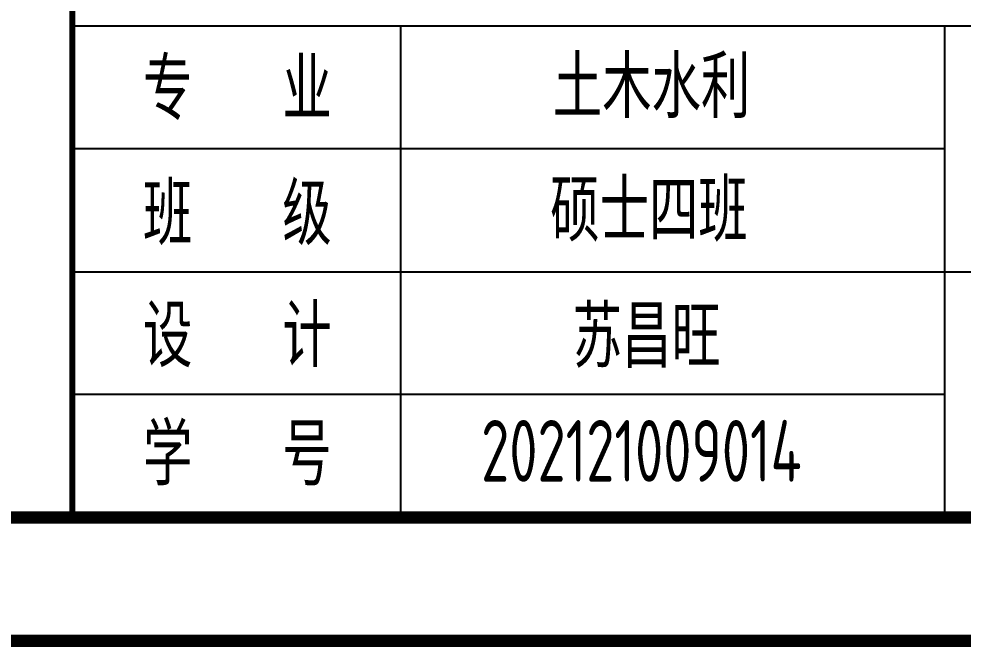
# Model space of a CAD drawing. Extents: x 31132 to 885236, y 345273 to 1212165.
# Drawn here: x 421585 to 426367, y 458872 to 462052 of the extents above; entities that cross this region are included whole.
import ezdxf

# ---------------------------------------------------------------- set-up
doc = ezdxf.new("R2010")
doc.units = 0
doc.header["$LTSCALE"] = 1000
for name, color, linetype in [('PUB_TITLE', 4, 'CONTINUOUS'), ('TEXT', 7, 'CONTINUOUS'), ('TK', 4, 'CONTINUOUS')]:
    doc.layers.add(name, color=color, linetype=linetype)
doc.styles.add('TSSD_Rein', font='tssdeng.shx', dxfattribs={"width": 0.7, "bigfont": 'hztxt.shx'})

msp = doc.modelspace()

# ---------------------------------------------------------------- linework, layer by layer
at = {"layer": 'PUB_TITLE', "color": 4}
for p, q in [((421855.74, 462016.02), (435918.24, 462016.02)), ((423518.14, 462016.02), (423518.14, 459528.55)), ((426271.6, 462016.02), (426271.6, 459528.55)), ((426271.6, 461394.16), (421855.74, 461394.16)), ((421855.74, 460772.29), (435918.24, 460772.29)), ((426271.6, 460150.42), (421855.74, 460150.42))]:
    msp.add_line(p, q, dxfattribs=at)
at = {"layer": 'PUB_TITLE', "color": 4, "const_width": 31.25}
msp.add_lwpolyline([(421855.74, 463278.55), (421855.74, 459528.55)], dxfattribs=at)
at = {"layer": 'TK', "const_width": 62.5}
for points in [[(384043.24, 458903.55), (384043.24, 496028.55), (436543.24, 496028.55), (436543.24, 458903.55)], [(387168.24, 459528.55), (387168.24, 495403.55), (435918.24, 495403.55), (435918.24, 459528.55)]]:
    msp.add_lwpolyline(points, close=True, dxfattribs=at)

# ---------------------------------------------------------------- texts
at = {"layer": 'TEXT', "lineweight": 20, "style": 'TSSD_Rein'}
for s, width, p in [('专   业', 0.8, (422213.91, 461539.78)), ('土木水利', 0.8, (424289.26, 461549.94)), ('硕士四班', 0.8, (424275.95, 460924.49)), ('班   级', 0.8, (422213.91, 460907.63)), ('设   计', 0.8, (422213.91, 460289.92)), ('苏昌旺', 0.8, (424389.53, 460286.46)), ('学   号', 0.8, (422213.91, 459690.19)), ('202121009014', 0.7, (423925.97, 459709.29))]:
    msp.add_text(s, height=312.5, dxfattribs=dict(at, width=width)).set_placement(p)

doc.saveas('drawing.dxf')
